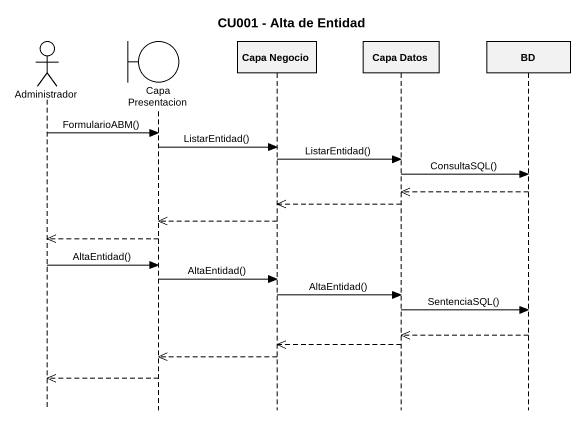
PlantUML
@startuml
title CU001 - Alta de Entidad
hide footbox
actor Administrador
boundary "Capa Presentacion" as Capa_Presentacion
participant "Capa Negocio" as Capa_Negocio
participant "Capa Datos" as Capa_Datos
participant BD

Administrador -> Capa_Presentacion : FormularioABM()
Capa_Presentacion -> Capa_Negocio : ListarEntidad()
Capa_Negocio -> Capa_Datos : ListarEntidad()
Capa_Datos -> BD : ConsultaSQL()
BD -->> Capa_Datos
Capa_Datos -->> Capa_Negocio
Capa_Negocio -->> Capa_Presentacion
Capa_Presentacion -->> Administrador
Administrador -> Capa_Presentacion : AltaEntidad()
Capa_Presentacion -> Capa_Negocio : AltaEntidad()
Capa_Negocio -> Capa_Datos : AltaEntidad()
Capa_Datos -> BD : SentenciaSQL()
BD -->> Capa_Datos
Capa_Datos -->> Capa_Negocio
Capa_Negocio -->> Capa_Presentacion
Capa_Presentacion -->> Administrador
@enduml
